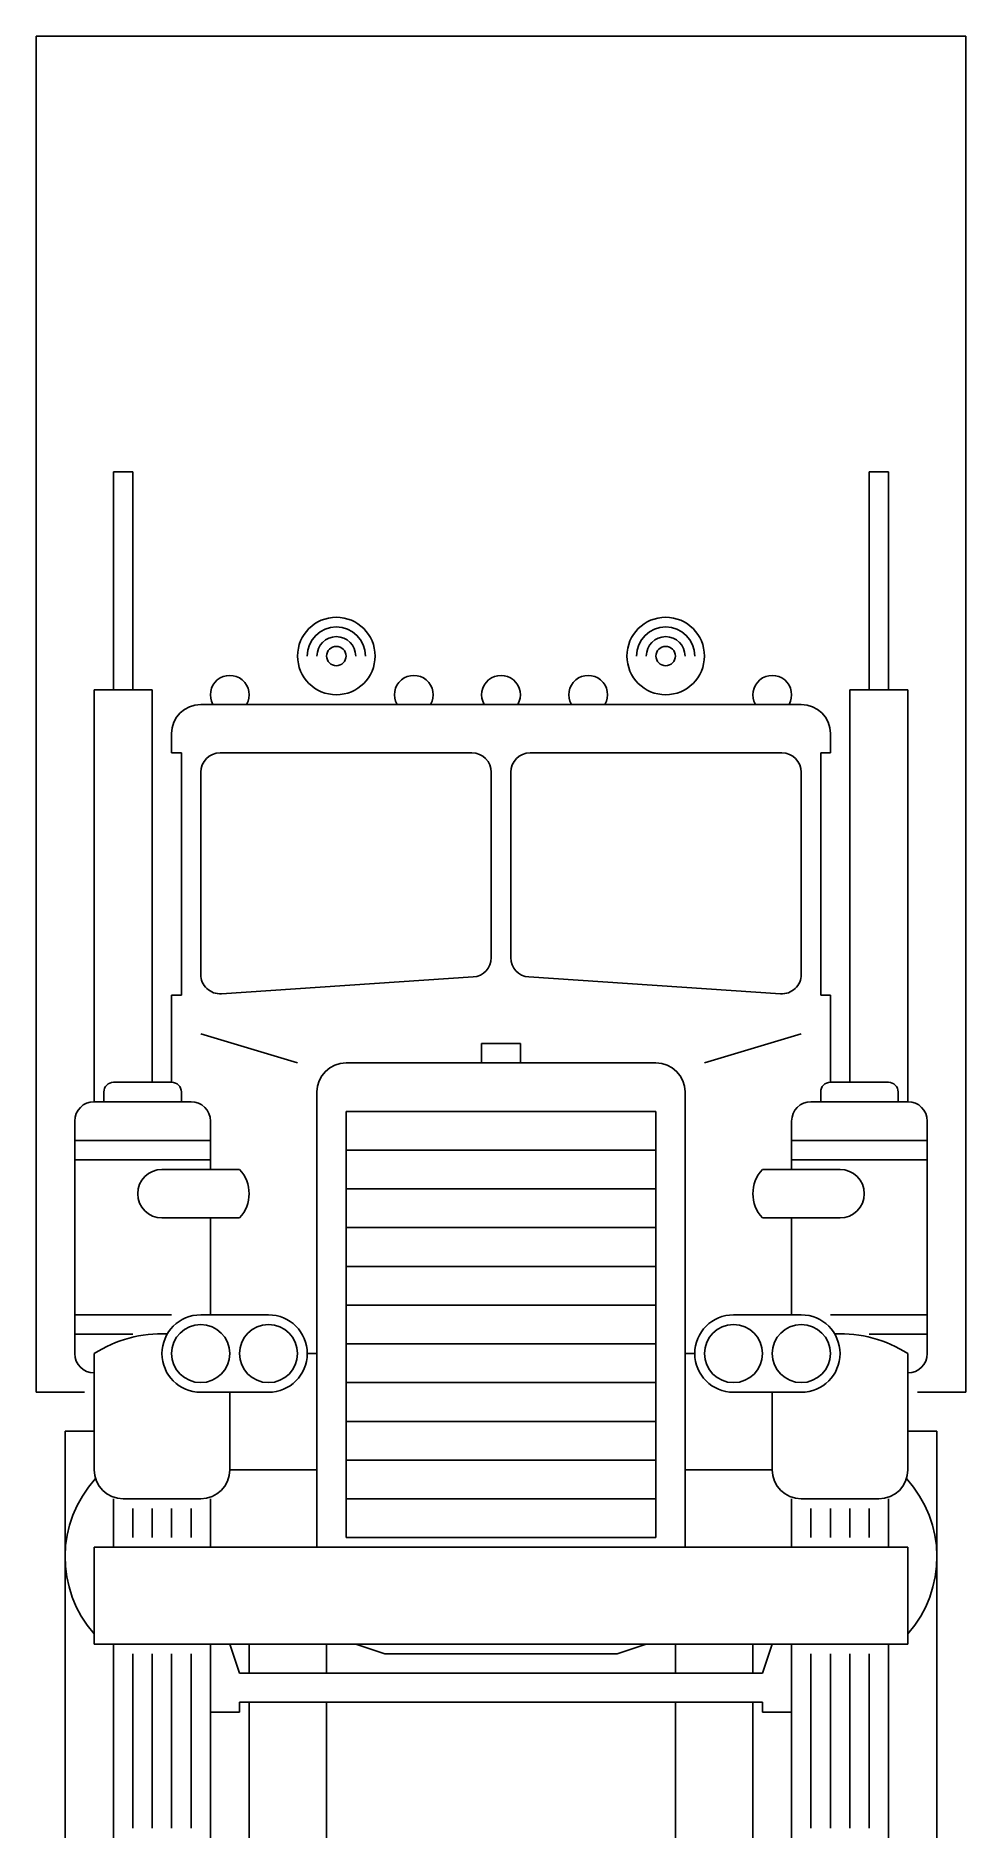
# Model space of a CAD drawing. Header units: millimetres. Extents: x -3078.89 to -3076.97, y 1951.21 to 1954.93.
import ezdxf

# ---------------------------------------------------------------- set-up
doc = ezdxf.new("R2010")
doc.units = ezdxf.units.MM
doc.header["$LTSCALE"] = 10
doc.layers.add('Veículos', color=2, linetype='Continuous')

msp = doc.modelspace()

# ---------------------------------------------------------------- linework, layer by layer
at = {"layer": 'Veículos'}
for p, q in [((-3078.8897, 1954.9284), (-3076.9697, 1954.9284)), ((-3078.8897, 1952.1284), (-3078.8897, 1954.9284)), ((-3076.9697, 1954.9284), (-3076.9697, 1952.1284)), ((-3078.7297, 1953.5784), (-3078.7297, 1954.0284)), ((-3078.6897, 1954.0284), (-3078.7297, 1954.0284)), ((-3078.6897, 1953.5784), (-3078.6897, 1954.0284)), ((-3077.1697, 1953.5784), (-3077.1697, 1954.0284)), ((-3077.1297, 1954.0284), (-3077.1697, 1954.0284)), ((-3077.1297, 1953.5784), (-3077.1297, 1954.0284)), ((-3078.6497, 1953.5784), (-3078.7697, 1953.5784)), ((-3078.7697, 1953.5784), (-3078.7697, 1952.7284)), ((-3078.6497, 1952.7684), (-3078.6497, 1953.5784)), ((-3077.2097, 1953.5784), (-3077.0897, 1953.5784)), ((-3077.2097, 1952.7684), (-3077.2097, 1953.5784)), ((-3077.0897, 1953.5784), (-3077.0897, 1952.7284)), ((-3078.5497, 1953.5484), (-3077.3097, 1953.5484)), ((-3078.6097, 1953.4484), (-3078.6097, 1953.4884)), ((-3077.2497, 1953.4484), (-3077.2497, 1953.4884)), ((-3078.5897, 1953.4484), (-3078.6097, 1953.4484)), ((-3078.5897, 1952.9484), (-3078.5897, 1953.4484)), ((-3077.9897, 1953.4484), (-3078.5097, 1953.4484)), ((-3077.8697, 1953.4484), (-3077.3497, 1953.4484)), ((-3077.2697, 1952.9484), (-3077.2697, 1953.4484)), ((-3077.2697, 1953.4484), (-3077.2497, 1953.4484)), ((-3078.5497, 1953.4084), (-3078.5497, 1952.9911)), ((-3077.9497, 1953.0258), (-3077.9497, 1953.4084)), ((-3077.9097, 1953.0258), (-3077.9097, 1953.4084)), ((-3077.3097, 1953.4084), (-3077.3097, 1952.9911)), ((-3078.507, 1952.9512), (-3077.987, 1952.9859)), ((-3077.3524, 1952.9512), (-3077.8724, 1952.9859)), ((-3078.6097, 1952.7684), (-3078.6097, 1952.9484)), ((-3078.6097, 1952.9484), (-3078.5897, 1952.9484)), ((-3077.2497, 1952.9484), (-3077.2697, 1952.9484)), ((-3077.2497, 1952.7684), (-3077.2497, 1952.9484)), ((-3078.3497, 1952.8084), (-3078.5497, 1952.8684)), ((-3077.5097, 1952.8084), (-3077.3097, 1952.8684)), ((-3077.9697, 1952.8484), (-3077.8897, 1952.8484)), ((-3077.9697, 1952.8084), (-3077.9697, 1952.8484)), ((-3077.8897, 1952.8484), (-3077.8897, 1952.8084)), ((-3078.2497, 1952.8084), (-3077.6097, 1952.8084)), ((-3078.7497, 1952.7284), (-3078.7497, 1952.7484)), ((-3078.7297, 1952.7684), (-3078.6097, 1952.7684)), ((-3078.5897, 1952.7484), (-3078.5897, 1952.7284)), ((-3078.3097, 1951.8084), (-3078.3097, 1952.7484)), ((-3077.5497, 1952.7484), (-3077.5497, 1951.8084)), ((-3077.2697, 1952.7484), (-3077.2697, 1952.7284)), ((-3077.1297, 1952.7684), (-3077.2497, 1952.7684)), ((-3077.1097, 1952.7284), (-3077.1097, 1952.7484)), ((-3078.7697, 1952.7284), (-3078.5697, 1952.7284)), ((-3078.2497, 1952.7084), (-3077.6097, 1952.7084)), ((-3078.2497, 1951.8284), (-3078.2497, 1952.7084)), ((-3077.6097, 1951.8284), (-3077.6097, 1952.7084)), ((-3077.0897, 1952.7284), (-3077.2897, 1952.7284)), ((-3078.8097, 1952.2084), (-3078.8097, 1952.6884)), ((-3078.5297, 1952.6884), (-3078.5297, 1952.5884)), ((-3077.3297, 1952.6884), (-3077.3297, 1952.5884)), ((-3077.0497, 1952.2084), (-3077.0497, 1952.6884)), ((-3078.5297, 1952.6484), (-3078.8097, 1952.6484)), ((-3078.2497, 1952.6284), (-3077.6097, 1952.6284)), ((-3077.3297, 1952.6484), (-3077.0497, 1952.6484)), ((-3078.5297, 1952.6084), (-3078.8097, 1952.6084)), ((-3077.3297, 1952.6084), (-3077.0497, 1952.6084)), ((-3078.4697, 1952.5884), (-3078.6297, 1952.5884)), ((-3077.3897, 1952.5884), (-3077.2297, 1952.5884)), ((-3078.2497, 1952.5484), (-3077.6097, 1952.5484)), ((-3078.6297, 1952.4884), (-3078.4697, 1952.4884)), ((-3078.5297, 1952.4884), (-3078.5297, 1952.2884)), ((-3077.2297, 1952.4884), (-3077.3897, 1952.4884)), ((-3077.3297, 1952.4884), (-3077.3297, 1952.2884)), ((-3078.2497, 1952.4684), (-3077.6097, 1952.4684)), ((-3078.2497, 1952.3884), (-3077.6097, 1952.3884)), ((-3078.2497, 1952.3084), (-3077.6097, 1952.3084)), ((-3078.6097, 1952.2884), (-3078.8097, 1952.2884)), ((-3078.4097, 1952.2884), (-3078.5497, 1952.2884)), ((-3077.4497, 1952.2884), (-3077.3097, 1952.2884)), ((-3077.2497, 1952.2884), (-3077.0497, 1952.2884)), ((-3078.6897, 1952.2484), (-3078.8097, 1952.2484)), ((-3078.2497, 1952.2284), (-3077.6097, 1952.2284)), ((-3077.1697, 1952.2484), (-3077.0497, 1952.2484)), ((-3078.7697, 1951.9684), (-3078.7697, 1952.2084)), ((-3078.3097, 1952.2084), (-3078.3297, 1952.2084)), ((-3077.5497, 1952.2084), (-3077.5297, 1952.2084)), ((-3077.0897, 1951.9684), (-3077.0897, 1952.2084)), ((-3078.2497, 1952.1484), (-3077.6097, 1952.1484)), ((-3078.8897, 1952.1284), (-3078.7897, 1952.1284)), ((-3078.5497, 1952.1284), (-3078.4097, 1952.1284)), ((-3078.4897, 1952.1284), (-3078.4897, 1951.9684)), ((-3077.3097, 1952.1284), (-3077.4497, 1952.1284)), ((-3077.3697, 1952.1284), (-3077.3697, 1951.9684)), ((-3077.0697, 1952.1284), (-3076.9697, 1952.1284)), ((-3078.8297, 1952.0484), (-3078.8297, 1951.2084)), ((-3078.7697, 1952.0484), (-3078.8297, 1952.0484)), ((-3078.2497, 1952.0684), (-3077.6097, 1952.0684)), ((-3077.0897, 1952.0484), (-3077.0297, 1952.0484)), ((-3077.0297, 1952.0484), (-3077.0297, 1951.2084)), ((-3078.4897, 1951.9684), (-3078.3097, 1951.9684)), ((-3078.2497, 1951.9884), (-3077.6097, 1951.9884)), ((-3077.3697, 1951.9684), (-3077.5497, 1951.9684)), ((-3078.7297, 1951.9084), (-3078.7297, 1951.8084)), ((-3078.5497, 1951.9084), (-3078.7097, 1951.9084)), ((-3078.6897, 1951.8884), (-3078.6897, 1951.8284)), ((-3078.6497, 1951.8884), (-3078.6497, 1951.8284)), ((-3078.6097, 1951.8884), (-3078.6097, 1951.8284)), ((-3078.5697, 1951.8884), (-3078.5697, 1951.8284)), ((-3078.5297, 1951.9084), (-3078.5297, 1951.8084)), ((-3078.2497, 1951.9084), (-3077.6097, 1951.9084)), ((-3077.3297, 1951.9084), (-3077.3297, 1951.8084)), ((-3077.3097, 1951.9084), (-3077.1497, 1951.9084)), ((-3077.2897, 1951.8884), (-3077.2897, 1951.8284)), ((-3077.2497, 1951.8884), (-3077.2497, 1951.8284)), ((-3077.2097, 1951.8884), (-3077.2097, 1951.8284)), ((-3077.1697, 1951.8884), (-3077.1697, 1951.8284)), ((-3077.1297, 1951.9084), (-3077.1297, 1951.8084)), ((-3078.2497, 1951.8284), (-3077.6097, 1951.8284)), ((-3078.7697, 1951.8084), (-3077.0897, 1951.8084)), ((-3078.7697, 1951.6084), (-3078.7697, 1951.8084)), ((-3077.0897, 1951.8084), (-3077.0897, 1951.6084)), ((-3077.0897, 1951.6084), (-3078.7697, 1951.6084)), ((-3078.7297, 1951.6084), (-3078.7297, 1951.2084)), ((-3078.6897, 1951.5884), (-3078.6897, 1951.2284)), ((-3078.6497, 1951.5884), (-3078.6497, 1951.2284)), ((-3078.6097, 1951.5884), (-3078.6097, 1951.2284)), ((-3078.5697, 1951.5884), (-3078.5697, 1951.2284)), ((-3078.5297, 1951.6084), (-3078.5297, 1951.2084)), ((-3078.4897, 1951.6084), (-3078.4697, 1951.5484)), ((-3078.4497, 1951.5484), (-3078.4497, 1951.6084)), ((-3078.2897, 1951.5484), (-3078.2897, 1951.6084)), ((-3078.2297, 1951.6084), (-3078.1697, 1951.5884)), ((-3078.1697, 1951.5884), (-3077.6897, 1951.5884)), ((-3077.6297, 1951.6084), (-3077.6897, 1951.5884)), ((-3077.5697, 1951.5484), (-3077.5697, 1951.6084)), ((-3077.4097, 1951.5484), (-3077.4097, 1951.6084)), ((-3077.3697, 1951.6084), (-3077.3897, 1951.5484)), ((-3077.3297, 1951.6084), (-3077.3297, 1951.2084)), ((-3077.2897, 1951.5884), (-3077.2897, 1951.2284)), ((-3077.2497, 1951.5884), (-3077.2497, 1951.2284)), ((-3077.2097, 1951.5884), (-3077.2097, 1951.2284)), ((-3077.1697, 1951.5884), (-3077.1697, 1951.2284)), ((-3077.1297, 1951.6084), (-3077.1297, 1951.2084)), ((-3078.4697, 1951.5484), (-3077.3897, 1951.5484)), ((-3078.4697, 1951.4884), (-3077.3897, 1951.4884)), ((-3078.4697, 1951.4684), (-3078.4697, 1951.4884)), ((-3078.4497, 1951.4884), (-3078.4497, 1951.2084)), ((-3078.2897, 1951.4884), (-3078.2897, 1951.2084)), ((-3077.5697, 1951.4884), (-3077.5697, 1951.2084)), ((-3077.4097, 1951.4884), (-3077.4097, 1951.2084)), ((-3077.3897, 1951.4684), (-3077.3897, 1951.4884)), ((-3078.5297, 1951.4684), (-3078.4697, 1951.4684)), ((-3077.3297, 1951.4684), (-3077.3897, 1951.4684))]:
    msp.add_line(p, q, dxfattribs=at)
for centre, radius in [((-3078.2697, 1953.6484), 0.08), ((-3077.5897, 1953.6484), 0.08), ((-3078.2697, 1953.6484), 0.02), ((-3077.5897, 1953.6484), 0.02), ((-3078.5497, 1952.2084), 0.06), ((-3078.4097, 1952.2084), 0.06), ((-3077.4497, 1952.2084), 0.06), ((-3077.3097, 1952.2084), 0.06)]:
    msp.add_circle(centre, radius, dxfattribs=at)
for centre, radius, start, end in [((-3078.2697, 1953.6484), 0.06, 0, 180), ((-3077.5897, 1953.6484), 0.06, 0, 180), ((-3078.2697, 1953.6484), 0.04, 0, 180), ((-3077.5897, 1953.6484), 0.04, 0, 180), ((-3078.4897, 1953.5684), 0.04, 330, 210), ((-3078.1097, 1953.5684), 0.04, 330, 210), ((-3077.9297, 1953.5684), 0.04, 330, 210), ((-3077.7497, 1953.5684), 0.04, 330, 210), ((-3077.3697, 1953.5684), 0.04, 330, 210), ((-3078.5497, 1953.4884), 0.06, 90, 180), ((-3077.3097, 1953.4884), 0.06, 0, 90), ((-3078.5097, 1953.4084), 0.04, 90, 180), ((-3077.9897, 1953.4084), 0.04, 0, 90), ((-3077.8697, 1953.4084), 0.04, 90, 180), ((-3077.3497, 1953.4084), 0.04, 0, 90), ((-3077.9897, 1953.0258), 0.04, 273.8141, 0), ((-3077.8697, 1953.0258), 0.04, 180, 266.1859), ((-3078.5097, 1952.9911), 0.04, 180, 273.8141), ((-3077.3497, 1952.9911), 0.04, 266.1859, 0), ((-3078.2497, 1952.7484), 0.06, 90, 180), ((-3077.6097, 1952.7484), 0.06, 0, 90), ((-3078.7297, 1952.7484), 0.02, 90, 180), ((-3078.6097, 1952.7484), 0.02, 0, 90), ((-3077.2497, 1952.7484), 0.02, 90, 180), ((-3077.1297, 1952.7484), 0.02, 0, 90), ((-3078.7697, 1952.6884), 0.04, 90, 180), ((-3078.5697, 1952.6884), 0.04, 0, 90), ((-3077.2897, 1952.6884), 0.04, 90, 180), ((-3077.0897, 1952.6884), 0.04, 0, 90), ((-3078.6297, 1952.5384), 0.05, 90, 270), ((-3078.5222, 1952.5384), 0.0725, 316.3972, 43.6028), ((-3077.3372, 1952.5384), 0.0725, 136.3972, 223.6028), ((-3077.2297, 1952.5384), 0.05, 270, 90), ((-3078.5497, 1952.2084), 0.08, 90, 270), ((-3078.4097, 1952.2084), 0.08, 270, 90), ((-3077.4497, 1952.2084), 0.08, 90, 270), ((-3077.3097, 1952.2084), 0.08, 270, 90), ((-3078.6297, 1951.9884), 0.2608, 87.5759, 122.4712), ((-3077.2297, 1951.9884), 0.2608, 57.5288, 92.4241), ((-3078.7697, 1952.2084), 0.04, 180, 270), ((-3077.0897, 1952.2084), 0.04, 270, 0), ((-3078.7097, 1951.9684), 0.06, 180, 270), ((-3078.5497, 1951.9684), 0.06, 270, 0), ((-3077.3097, 1951.9684), 0.06, 180, 270), ((-3077.1497, 1951.9684), 0.06, 270, 0), ((-3078.5897, 1951.7884), 0.24, 137.588, 221.4096), ((-3077.2697, 1951.7884), 0.24, 318.5904, 42.412)]:
    msp.add_arc(centre, radius, start, end, dxfattribs=at)

doc.saveas('drawing.dxf')
